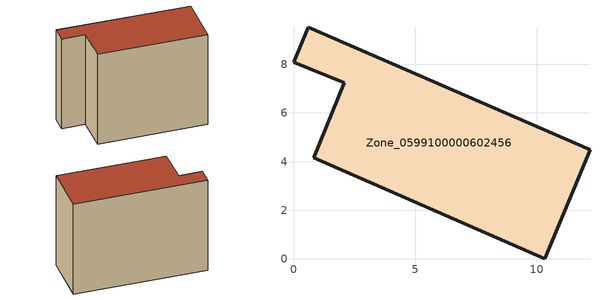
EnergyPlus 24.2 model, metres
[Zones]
Zone_0599100000602456
 floor ground (C_G): 12.19,4.48 10.33,0 0.83,4.15 2.09,7.25 0,8.09 0.61,9.53 z0
 wall outside (C_F): 10.33,0 12.19,4.48 0.61,9.53 0,8.09 2.09,7.25 0.83,4.15 10.33,0 z0:9.67
 roof outside (C_R): 0.83,4.15 10.33,0 12.19,4.48 0.61,9.53 0,8.09 2.09,7.25 z9.67
[BUILDING]
Pand.0599100000602456: North Axis=0; Terrain=City; Loads Convergence Tolerance Value=0.04; Temperature Convergence Tolerance Value=0.4; Solar Distribution=FullExterior; Maximum Number of Warmup Days=25; Minimum Number of Warmup Days=1
[Site:Location]
Rotterdam.The.Hague.AP_ZH_NLD Design_Conditions: Latitude=51.96; Longitude=4.45; Time Zone=1; Elevation=-4.5
[SITE:GROUNDTEMPERATURE:BUILDINGSURFACE]
18, 18, 18, 18, 18, 18, 18, 18, 18, 18, 18, 18
[MATERIAL] Thermal Absorptance=0.9; Solar Absorptance=0.7; Visible Absorptance=0.7
Name | Roughness | Thickness | Conductivity | Density | Specific Heat
G.TI.1946 | MediumSmooth | 0.15 | 1 | 540 | 1210
F.TI.1946 | Rough | 0.3 | 0.857143 | 1920 | 840
R.TI.1946 | MediumRough | 0.2 | 0.1 | 1500 | 1000
[CONSTRUCTION]
C_G: G.TI.1946
C_F: F.TI.1946
C_R: R.TI.1946
[ZONE]
Zone_0599100000602456: Type=1; Multiplier=1; Ceiling Height=Autocalculate; Volume=Autocalculate; Floor Area=autocalculate; Part of Total Floor Area=Yes
[ZONEINFILTRATION:DESIGNFLOWRATE]
Infil_Zone_0599100000602456: Zone or ZoneList or Space or SpaceList=Zone_0599100000602456; Schedule=AlwaysOn; Design Flow Rate Calculation Method=Flow/Area; Flow Rate per Floor Area=0.003; Constant Term Coefficient=1; Temperature Term Coefficient=0; Velocity Term Coefficient=0; Velocity Squared Term Coefficient=0
[HVACTEMPLATE:ZONE:IDEALLOADSAIRSYSTEM]
Zone_0599100000602456: Maximum Heating Supply Air Temperature=50; Minimum Cooling Supply Air Temperature=13; Maximum Heating Supply Air Humidity Ratio=0.0156; Minimum Cooling Supply Air Humidity Ratio=0.0077; Heating Limit=NoLimit; Cooling Limit=NoLimit; Dehumidification Control Type=ConstantSensibleHeatRatio; Cooling Sensible Heat Ratio=0.7; Dehumidification Setpoint=60; Humidification Control Type=None; Humidification Setpoint=30; Outdoor Air Method=None; Outdoor Air Flow Rate per Person=0.00944; Outdoor Air Flow Rate per Zone Floor Area=0; Outdoor Air Flow Rate per Zone=0; Demand Controlled Ventilation Type=None; Outdoor Air Economizer Type=NoEconomizer; Heat Recovery Type=None; Sensible Heat Recovery Effectiveness=0.7; Latent Heat Recovery Effectiveness=0.65
[ZONECONTROL:THERMOSTAT]
ThermostatControl_Zone_0599100000602456: Zone or ZoneList=Zone_0599100000602456; Control Type Schedule=DualSetpointControlType; Control 1=Thermostat_Zone_0599100000602456; Temperature Difference Between Cutout And Setpoint=0
[THERMOSTATSETPOINT:DUALSETPOINT]
Thermostat_Zone_0599100000602456: Heating Setpoint Temperature Schedule=HeatingSetpoint_Zone_0599100000602456; Cooling Setpoint Temperature Schedule=CoolingSetpoint_Zone_0599100000602456
[SCHEDULE:COMPACT]
HeatingSetpoint_Zone_0599100000602456: Through: 12/31, For: AllDays, Until: 24:00, 21
CoolingSetpoint_Zone_0599100000602456: Through: 12/31, For: AllDays, Until: 24:00, 24
DualSetpointControlType: Through: 12/31, For: AllDays, Until: 24:00, 4
AlwaysOn: Through: 12/31, For: AllDays, Until: 24:00, 1
